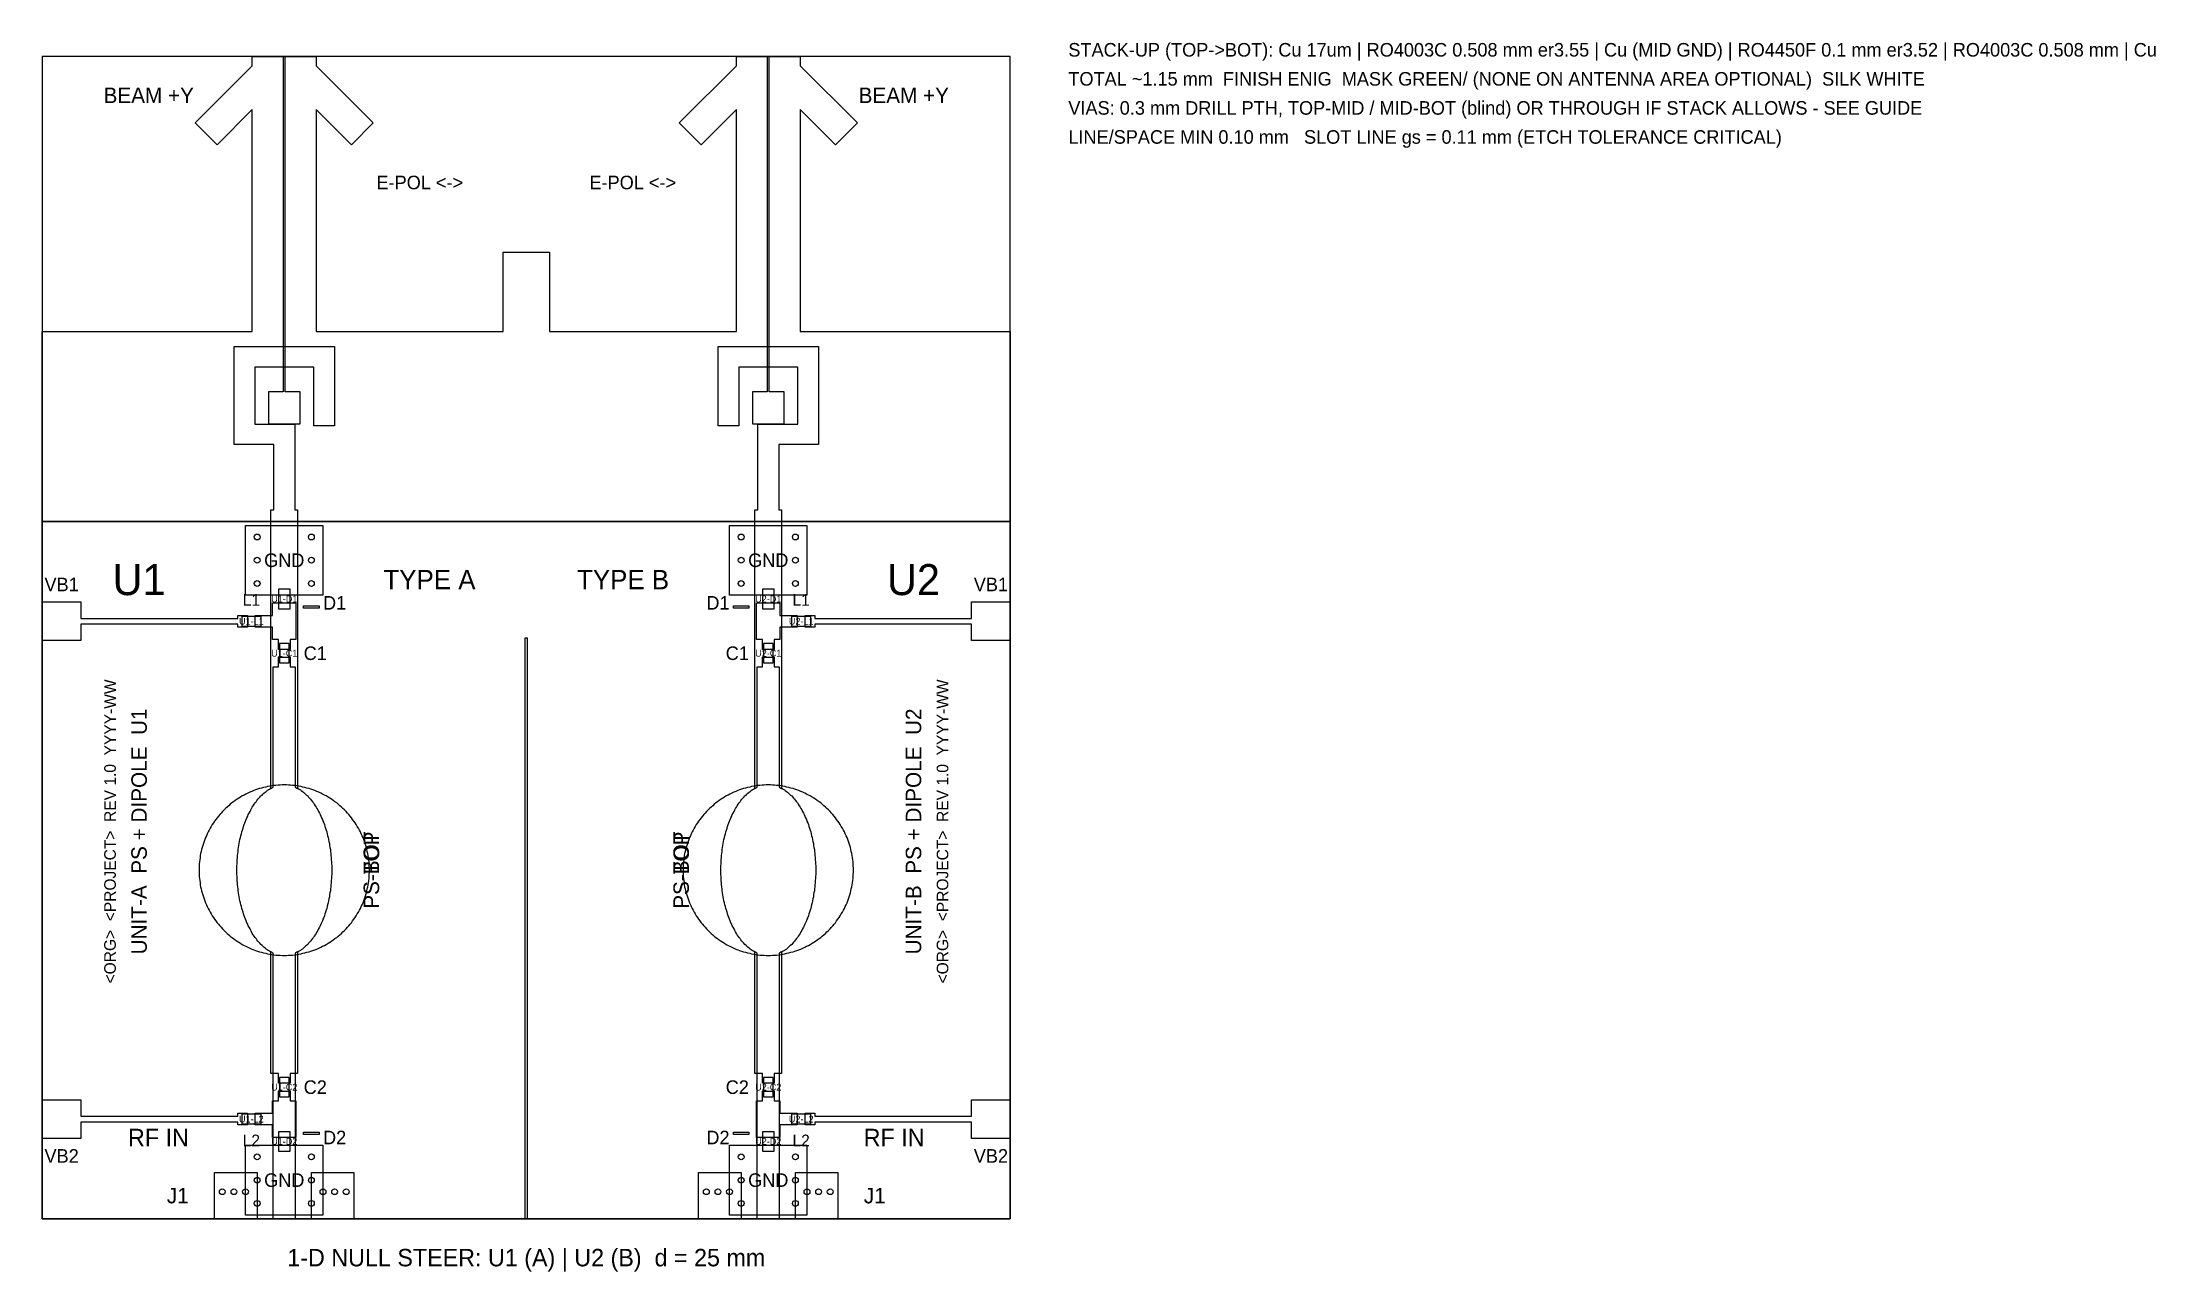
# Model space of a CAD drawing. Header units: millimetres. Extents: x -25 to 84, y -3 to 61.
import ezdxf
from ezdxf.enums import TextEntityAlignment as Align

# ---------------------------------------------------------------- set-up
doc = ezdxf.new("R2010")
doc.units = ezdxf.units.MM
for name, color, linetype in [('ASSY_BOT', 4, 'Continuous'), ('ASSY_TOP', 4, 'Continuous'), ('BOT', 5, 'Continuous'), ('FAB', 9, 'Continuous'), ('MID', 3, 'Continuous'), ('MID_CUTOUT', 3, 'Continuous'), ('OUTLINE', 7, 'Continuous'), ('PORT', 2, 'Continuous'), ('SILK_BOT', 8, 'Continuous'), ('SILK_TOP', 7, 'Continuous'), ('TOP', 1, 'Continuous'), ('VIA', 6, 'Continuous')]:
    doc.layers.add(name, color=color, linetype=linetype)

msp = doc.modelspace()

# ---------------------------------------------------------------- linework, layer by layer
at = {"layer": 'ASSY_BOT'}
for points in [[(-12.75, 6.3), (-12.25, 6.3), (-12.25, 7.3), (-12.75, 7.3)], [(12.25, 6.3), (12.75, 6.3), (12.75, 7.3), (12.25, 7.3)], [(-14.7, 4.9), (-13.7, 4.9), (-13.7, 5.4), (-14.7, 5.4)], [(-12.8, 3.5), (-12.2, 3.5), (-12.2, 4.5), (-12.8, 4.5)], [(12.2, 3.5), (12.8, 3.5), (12.8, 4.5), (12.2, 4.5)], [(13.7, 4.9), (14.7, 4.9), (14.7, 5.4), (13.7, 5.4)]]:
    msp.add_lwpolyline(points, close=True, dxfattribs=at)
at = {"layer": 'ASSY_TOP'}
for points in [[(-12.8, 31.5), (-12.2, 31.5), (-12.2, 32.5), (-12.8, 32.5)], [(12.2, 31.5), (12.8, 31.5), (12.8, 32.5), (12.2, 32.5)], [(-14.7, 30.6), (-13.7, 30.6), (-13.7, 31.1), (-14.7, 31.1)], [(13.7, 30.6), (14.7, 30.6), (14.7, 31.1), (13.7, 31.1)], [(-12.75, 28.7), (-12.25, 28.7), (-12.25, 29.7), (-12.75, 29.7)], [(12.25, 28.7), (12.75, 28.7), (12.75, 29.7), (12.25, 29.7)]]:
    msp.add_lwpolyline(points, close=True, dxfattribs=at)
at = {"layer": 'BOT'}
for points in [[(-12.8, 7.5), (-13.19, 7.5), (-13.19, 13.78), (-13.21, 13.79), (-13.27, 13.82), (-13.33, 13.86), (-13.38, 13.89), (-13.44, 13.93), (-13.49, 13.98), (-13.55, 14.02), (-13.6, 14.07), (-13.65, 14.12), (-13.71, 14.17), (-13.76, 14.23), (-13.81, 14.28), (-13.86, 14.34), (-13.91, 14.4), (-13.96, 14.47), (-14.01, 14.53), (-14.05, 14.6), (-14.1, 14.67), (-14.15, 14.74), (-14.19, 14.81), (-14.23, 14.89), (-14.27, 14.97), (-14.32, 15.05), (-14.36, 15.13), (-14.39, 15.21), (-14.43, 15.29), (-14.47, 15.38), (-14.5, 15.47), (-14.54, 15.56), (-14.57, 15.65), (-14.6, 15.74), (-14.63, 15.83), (-14.66, 15.93), (-14.69, 16.02), (-14.71, 16.12), (-14.74, 16.22), (-14.76, 16.32), (-14.79, 16.42), (-14.81, 16.52), (-14.83, 16.62), (-14.84, 16.72), (-14.86, 16.83), (-14.88, 16.93), (-14.89, 17.04), (-14.9, 17.14), (-14.91, 17.25), (-14.92, 17.35), (-14.93, 17.46), (-14.94, 17.57), (-14.94, 17.68), (-14.95, 17.78), (-14.95, 17.89), (-14.95, 18), (-14.95, 18.11), (-14.95, 18.22), (-14.94, 18.32), (-14.94, 18.43), (-14.93, 18.54), (-14.92, 18.65), (-14.91, 18.75), (-14.9, 18.86), (-14.89, 18.96), (-14.88, 19.07), (-14.86, 19.17), (-14.84, 19.28), (-14.83, 19.38), (-14.81, 19.48), (-14.79, 19.58), (-14.76, 19.68), (-14.74, 19.78), (-14.71, 19.88), (-14.69, 19.98), (-14.66, 20.07), (-14.63, 20.17), (-14.6, 20.26), (-14.57, 20.35), (-14.54, 20.44), (-14.5, 20.53), (-14.47, 20.62), (-14.43, 20.71), (-14.39, 20.79), (-14.36, 20.87), (-14.32, 20.95), (-14.27, 21.03), (-14.23, 21.11), (-14.19, 21.19), (-14.15, 21.26), (-14.1, 21.33), (-14.05, 21.4), (-14.01, 21.47), (-13.96, 21.53), (-13.91, 21.6), (-13.86, 21.66), (-13.81, 21.72), (-13.76, 21.77), (-13.71, 21.83), (-13.65, 21.88), (-13.6, 21.93), (-13.55, 21.98), (-13.49, 22.02), (-13.44, 22.07), (-13.38, 22.11), (-13.33, 22.14), (-13.27, 22.18), (-13.21, 22.21), (-13.19, 22.22), (-13.19, 35.99), (-13.19, 36), (-13.19, 36.6), (-13.04, 36.6), (-13.04, 39.97), (-15.09, 39.97), (-15.09, 40.5), (-15.09, 41.03), (-15.09, 43.97), (-15.09, 44.5), (-15.09, 45.03), (-9.91, 45.03), (-9.91, 44.5), (-9.91, 43.97), (-9.91, 40.93), (-10.98, 40.93), (-10.98, 43.97), (-14.02, 43.97), (-14.02, 41.03), (-13.04, 41.03), (-11.96, 41.03), (-11.96, 39.97), (-11.96, 36.6), (-11.81, 36.6), (-11.81, 36), (-11.81, 35.99), (-11.81, 22.22), (-11.79, 22.21), (-11.73, 22.18), (-11.67, 22.14), (-11.62, 22.11), (-11.56, 22.07), (-11.51, 22.02), (-11.45, 21.98), (-11.4, 21.93), (-11.35, 21.88), (-11.29, 21.83), (-11.24, 21.77), (-11.19, 21.72), (-11.14, 21.66), (-11.09, 21.6), (-11.04, 21.53), (-10.99, 21.47), (-10.95, 21.4), (-10.9, 21.33), (-10.85, 21.26), (-10.81, 21.19), (-10.77, 21.11), (-10.73, 21.03), (-10.68, 20.95), (-10.64, 20.87), (-10.61, 20.79), (-10.57, 20.71), (-10.53, 20.62), (-10.5, 20.53), (-10.46, 20.44), (-10.43, 20.35), (-10.4, 20.26), (-10.37, 20.17), (-10.34, 20.07), (-10.31, 19.98), (-10.29, 19.88), (-10.26, 19.78), (-10.24, 19.68), (-10.21, 19.58), (-10.19, 19.48), (-10.17, 19.38), (-10.16, 19.28), (-10.14, 19.17), (-10.12, 19.07), (-10.11, 18.96), (-10.1, 18.86), (-10.09, 18.75), (-10.08, 18.65), (-10.07, 18.54), (-10.06, 18.43), (-10.06, 18.32), (-10.05, 18.22), (-10.05, 18.11), (-10.05, 18), (-10.05, 17.89), (-10.05, 17.78), (-10.06, 17.68), (-10.06, 17.57), (-10.07, 17.46), (-10.08, 17.35), (-10.09, 17.25), (-10.1, 17.14), (-10.11, 17.04), (-10.12, 16.93), (-10.14, 16.83), (-10.16, 16.72), (-10.17, 16.62), (-10.19, 16.52), (-10.21, 16.42), (-10.24, 16.32), (-10.26, 16.22), (-10.29, 16.12), (-10.31, 16.02), (-10.34, 15.93), (-10.37, 15.83), (-10.4, 15.74), (-10.43, 15.65), (-10.46, 15.56), (-10.5, 15.47), (-10.53, 15.38), (-10.57, 15.29), (-10.61, 15.21), (-10.64, 15.13), (-10.68, 15.05), (-10.73, 14.97), (-10.77, 14.89), (-10.81, 14.81), (-10.85, 14.74), (-10.9, 14.67), (-10.95, 14.6), (-10.99, 14.53), (-11.04, 14.47), (-11.09, 14.4), (-11.14, 14.34), (-11.19, 14.28), (-11.24, 14.23), (-11.29, 14.17), (-11.35, 14.12), (-11.4, 14.07), (-11.45, 14.02), (-11.51, 13.98), (-11.56, 13.93), (-11.62, 13.89), (-11.67, 13.86), (-11.73, 13.82), (-11.79, 13.79), (-11.81, 13.78), (-11.81, 7.5), (-12.2, 7.5), (-12.2, 7), (-12.8, 7)], [(11.81, 7.5), (11.81, 13.78), (11.79, 13.79), (11.73, 13.82), (11.67, 13.86), (11.62, 13.89), (11.56, 13.93), (11.51, 13.98), (11.45, 14.02), (11.4, 14.07), (11.35, 14.12), (11.29, 14.17), (11.24, 14.23), (11.19, 14.28), (11.14, 14.34), (11.09, 14.4), (11.04, 14.47), (10.99, 14.53), (10.95, 14.6), (10.9, 14.67), (10.85, 14.74), (10.81, 14.81), (10.77, 14.89), (10.73, 14.97), (10.68, 15.05), (10.64, 15.13), (10.61, 15.21), (10.57, 15.29), (10.53, 15.38), (10.5, 15.47), (10.46, 15.56), (10.43, 15.65), (10.4, 15.74), (10.37, 15.83), (10.34, 15.93), (10.31, 16.02), (10.29, 16.12), (10.26, 16.22), (10.24, 16.32), (10.21, 16.42), (10.19, 16.52), (10.17, 16.62), (10.16, 16.72), (10.14, 16.83), (10.12, 16.93), (10.11, 17.04), (10.1, 17.14), (10.09, 17.25), (10.08, 17.35), (10.07, 17.46), (10.06, 17.57), (10.06, 17.68), (10.05, 17.78), (10.05, 17.89), (10.05, 18), (10.05, 18.11), (10.05, 18.22), (10.06, 18.32), (10.06, 18.43), (10.07, 18.54), (10.08, 18.65), (10.09, 18.75), (10.1, 18.86), (10.11, 18.96), (10.12, 19.07), (10.14, 19.17), (10.16, 19.28), (10.17, 19.38), (10.19, 19.48), (10.21, 19.58), (10.24, 19.68), (10.26, 19.78), (10.29, 19.88), (10.31, 19.98), (10.34, 20.07), (10.37, 20.17), (10.4, 20.26), (10.43, 20.35), (10.46, 20.44), (10.5, 20.53), (10.53, 20.62), (10.57, 20.71), (10.61, 20.79), (10.64, 20.87), (10.68, 20.95), (10.73, 21.03), (10.77, 21.11), (10.81, 21.19), (10.85, 21.26), (10.9, 21.33), (10.95, 21.4), (10.99, 21.47), (11.04, 21.53), (11.09, 21.6), (11.14, 21.66), (11.19, 21.72), (11.24, 21.77), (11.29, 21.83), (11.35, 21.88), (11.4, 21.93), (11.45, 21.98), (11.51, 22.02), (11.56, 22.07), (11.62, 22.11), (11.67, 22.14), (11.73, 22.18), (11.79, 22.21), (11.81, 22.22), (11.81, 35.99), (11.81, 36), (11.81, 36.6), (11.96, 36.6), (11.96, 39.97), (11.96, 41.03), (13.04, 41.03), (14.02, 41.03), (14.02, 43.97), (10.98, 43.97), (10.98, 40.93), (9.91, 40.93), (9.91, 43.97), (9.91, 44.5), (9.91, 45.03), (15.09, 45.03), (15.09, 44.5), (15.09, 43.97), (15.09, 41.03), (15.09, 40.5), (15.09, 39.97), (13.04, 39.97), (13.04, 36.6), (13.19, 36.6), (13.19, 36), (13.19, 35.99), (13.19, 22.22), (13.21, 22.21), (13.27, 22.18), (13.33, 22.14), (13.38, 22.11), (13.44, 22.07), (13.49, 22.02), (13.55, 21.98), (13.6, 21.93), (13.65, 21.88), (13.71, 21.83), (13.76, 21.77), (13.81, 21.72), (13.86, 21.66), (13.91, 21.6), (13.96, 21.53), (14.01, 21.47), (14.05, 21.4), (14.1, 21.33), (14.15, 21.26), (14.19, 21.19), (14.23, 21.11), (14.27, 21.03), (14.32, 20.95), (14.36, 20.87), (14.39, 20.79), (14.43, 20.71), (14.47, 20.62), (14.5, 20.53), (14.54, 20.44), (14.57, 20.35), (14.6, 20.26), (14.63, 20.17), (14.66, 20.07), (14.69, 19.98), (14.71, 19.88), (14.74, 19.78), (14.76, 19.68), (14.79, 19.58), (14.81, 19.48), (14.83, 19.38), (14.84, 19.28), (14.86, 19.17), (14.88, 19.07), (14.89, 18.96), (14.9, 18.86), (14.91, 18.75), (14.92, 18.65), (14.93, 18.54), (14.94, 18.43), (14.94, 18.32), (14.95, 18.22), (14.95, 18.11), (14.95, 18), (14.95, 17.89), (14.95, 17.78), (14.94, 17.68), (14.94, 17.57), (14.93, 17.46), (14.92, 17.35), (14.91, 17.25), (14.9, 17.14), (14.89, 17.04), (14.88, 16.93), (14.86, 16.83), (14.84, 16.72), (14.83, 16.62), (14.81, 16.52), (14.79, 16.42), (14.76, 16.32), (14.74, 16.22), (14.71, 16.12), (14.69, 16.02), (14.66, 15.93), (14.63, 15.83), (14.6, 15.74), (14.57, 15.65), (14.54, 15.56), (14.5, 15.47), (14.47, 15.38), (14.43, 15.29), (14.39, 15.21), (14.36, 15.13), (14.32, 15.05), (14.27, 14.97), (14.23, 14.89), (14.19, 14.81), (14.15, 14.74), (14.1, 14.67), (14.05, 14.6), (14.01, 14.53), (13.96, 14.47), (13.91, 14.4), (13.86, 14.34), (13.81, 14.28), (13.76, 14.23), (13.71, 14.17), (13.65, 14.12), (13.6, 14.07), (13.55, 14.02), (13.49, 13.98), (13.44, 13.93), (13.38, 13.89), (13.33, 13.86), (13.27, 13.82), (13.21, 13.79), (13.19, 13.78), (13.19, 7.5), (12.8, 7.5), (12.8, 7), (12.2, 7), (12.2, 7.5)], [(-13.1, 6.1), (-12.8, 6.1), (-12.8, 6.6), (-12.2, 6.6), (-12.2, 6.1), (-11.9, 6.1), (-11.9, 4.2), (-13.1, 4.2), (-13.1, 4.85), (-13.5, 4.85), (-14, 4.85), (-14, 5.45), (-13.5, 5.45), (-13.1, 5.45)], [(12.8, 6.1), (13.1, 6.1), (13.1, 5.45), (13.5, 5.45), (14, 5.45), (14, 4.85), (13.5, 4.85), (13.1, 4.85), (13.1, 4.2), (11.9, 4.2), (11.9, 6.1), (12.2, 6.1), (12.2, 6.6), (12.8, 6.6)], [(-14.4, 5.45), (-14.4, 4.85), (-14.9, 4.85), (-14.9, 5), (-23, 5), (-23, 4.15), (-25, 4.15), (-25, 6.15), (-23, 6.15), (-23, 5.3), (-14.9, 5.3), (-14.9, 5.45)], [(23, 5), (14.9, 5), (14.9, 4.85), (14.4, 4.85), (14.4, 5.45), (14.9, 5.45), (14.9, 5.3), (23, 5.3), (23, 6.15), (25, 6.15), (25, 4.15), (23, 4.15)], [(-14.5, 0.2), (-14.5, 3.8), (-10.5, 3.8), (-10.5, 0.2)], [(10.5, 3.8), (14.5, 3.8), (14.5, 0.2), (10.5, 0.2)]]:
    msp.add_lwpolyline(points, close=True, dxfattribs=at)
at = {"layer": 'MID'}
msp.add_lwpolyline([(-25, 36), (0, 36), (25, 36), (25, 0), (0, 0), (-25, 0)], close=True, dxfattribs=at)
at = {"layer": 'MID_CUTOUT'}
for points in [[(-8.11, 18.22), (-8.11, 18.32), (-8.12, 18.43), (-8.13, 18.54), (-8.15, 18.65), (-8.16, 18.75), (-8.18, 18.86), (-8.21, 18.96), (-8.23, 19.07), (-8.26, 19.17), (-8.29, 19.28), (-8.32, 19.38), (-8.36, 19.48), (-8.39, 19.58), (-8.43, 19.68), (-8.48, 19.78), (-8.52, 19.88), (-8.57, 19.98), (-8.62, 20.07), (-8.67, 20.17), (-8.73, 20.26), (-8.78, 20.35), (-8.84, 20.44), (-8.9, 20.53), (-8.97, 20.62), (-9.03, 20.71), (-9.1, 20.79), (-9.17, 20.87), (-9.24, 20.95), (-9.31, 21.03), (-9.39, 21.11), (-9.47, 21.19), (-9.55, 21.26), (-9.63, 21.33), (-9.71, 21.4), (-9.79, 21.47), (-9.88, 21.53), (-9.97, 21.6), (-10.06, 21.66), (-10.15, 21.72), (-10.24, 21.77), (-10.33, 21.83), (-10.43, 21.88), (-10.52, 21.93), (-10.62, 21.98), (-10.72, 22.02), (-10.82, 22.07), (-10.92, 22.11), (-11.02, 22.14), (-11.12, 22.18), (-11.22, 22.21), (-11.33, 22.24), (-11.43, 22.27), (-11.54, 22.29), (-11.64, 22.32), (-11.75, 22.34), (-11.85, 22.35), (-11.96, 22.37), (-12.07, 22.38), (-12.18, 22.39), (-12.28, 22.39), (-12.39, 22.4), (-12.5, 22.4), (-12.61, 22.4), (-12.72, 22.39), (-12.82, 22.39), (-12.93, 22.38), (-13.04, 22.37), (-13.15, 22.35), (-13.25, 22.34), (-13.36, 22.32), (-13.46, 22.29), (-13.57, 22.27), (-13.67, 22.24), (-13.78, 22.21), (-13.88, 22.18), (-13.98, 22.14), (-14.08, 22.11), (-14.18, 22.07), (-14.28, 22.02), (-14.38, 21.98), (-14.48, 21.93), (-14.57, 21.88), (-14.67, 21.83), (-14.76, 21.77), (-14.85, 21.72), (-14.94, 21.66), (-15.03, 21.6), (-15.12, 21.53), (-15.21, 21.47), (-15.29, 21.4), (-15.37, 21.33), (-15.45, 21.26), (-15.53, 21.19), (-15.61, 21.11), (-15.69, 21.03), (-15.76, 20.95), (-15.83, 20.87), (-15.9, 20.79), (-15.97, 20.71), (-16.03, 20.62), (-16.1, 20.53), (-16.16, 20.44), (-16.22, 20.35), (-16.27, 20.26), (-16.33, 20.17), (-16.38, 20.07), (-16.43, 19.98), (-16.48, 19.88), (-16.52, 19.78), (-16.57, 19.68), (-16.61, 19.58), (-16.64, 19.48), (-16.68, 19.38), (-16.71, 19.28), (-16.74, 19.17), (-16.77, 19.07), (-16.79, 18.96), (-16.82, 18.86), (-16.84, 18.75), (-16.85, 18.65), (-16.87, 18.54), (-16.88, 18.43), (-16.89, 18.32), (-16.89, 18.22), (-16.9, 18.11), (-16.9, 18), (-16.9, 17.89), (-16.89, 17.78), (-16.89, 17.68), (-16.88, 17.57), (-16.87, 17.46), (-16.85, 17.35), (-16.84, 17.25), (-16.82, 17.14), (-16.79, 17.04), (-16.77, 16.93), (-16.74, 16.83), (-16.71, 16.72), (-16.68, 16.62), (-16.64, 16.52), (-16.61, 16.42), (-16.57, 16.32), (-16.52, 16.22), (-16.48, 16.12), (-16.43, 16.02), (-16.38, 15.93), (-16.33, 15.83), (-16.27, 15.74), (-16.22, 15.65), (-16.16, 15.56), (-16.1, 15.47), (-16.03, 15.38), (-15.97, 15.29), (-15.9, 15.21), (-15.83, 15.13), (-15.76, 15.05), (-15.69, 14.97), (-15.61, 14.89), (-15.53, 14.81), (-15.45, 14.74), (-15.37, 14.67), (-15.29, 14.6), (-15.21, 14.53), (-15.12, 14.47), (-15.03, 14.4), (-14.94, 14.34), (-14.85, 14.28), (-14.76, 14.23), (-14.67, 14.17), (-14.57, 14.12), (-14.48, 14.07), (-14.38, 14.02), (-14.28, 13.98), (-14.18, 13.93), (-14.08, 13.89), (-13.98, 13.86), (-13.88, 13.82), (-13.78, 13.79), (-13.67, 13.76), (-13.57, 13.73), (-13.46, 13.71), (-13.36, 13.68), (-13.25, 13.66), (-13.15, 13.65), (-13.04, 13.63), (-12.93, 13.62), (-12.82, 13.61), (-12.72, 13.61), (-12.61, 13.6), (-12.5, 13.6), (-12.39, 13.6), (-12.28, 13.61), (-12.18, 13.61), (-12.07, 13.62), (-11.96, 13.63), (-11.85, 13.65), (-11.75, 13.66), (-11.64, 13.68), (-11.54, 13.71), (-11.43, 13.73), (-11.33, 13.76), (-11.22, 13.79), (-11.12, 13.82), (-11.02, 13.86), (-10.92, 13.89), (-10.82, 13.93), (-10.72, 13.98), (-10.62, 14.02), (-10.52, 14.07), (-10.43, 14.12), (-10.33, 14.17), (-10.24, 14.23), (-10.15, 14.28), (-10.06, 14.34), (-9.97, 14.4), (-9.88, 14.47), (-9.79, 14.53), (-9.71, 14.6), (-9.63, 14.67), (-9.55, 14.74), (-9.47, 14.81), (-9.39, 14.89), (-9.31, 14.97), (-9.24, 15.05), (-9.17, 15.13), (-9.1, 15.21), (-9.03, 15.29), (-8.97, 15.38), (-8.9, 15.47), (-8.84, 15.56), (-8.78, 15.65), (-8.73, 15.74), (-8.67, 15.83), (-8.62, 15.93), (-8.57, 16.02), (-8.52, 16.12), (-8.48, 16.22), (-8.43, 16.32), (-8.39, 16.42), (-8.36, 16.52), (-8.32, 16.62), (-8.29, 16.72), (-8.26, 16.83), (-8.23, 16.93), (-8.21, 17.04), (-8.18, 17.14), (-8.16, 17.25), (-8.15, 17.35), (-8.13, 17.46), (-8.12, 17.57), (-8.11, 17.68), (-8.11, 17.78), (-8.1, 17.89), (-8.1, 18), (-8.1, 18.11)], [(8.1, 18), (8.1, 17.89), (8.11, 17.78), (8.11, 17.68), (8.12, 17.57), (8.13, 17.46), (8.15, 17.35), (8.16, 17.25), (8.18, 17.14), (8.21, 17.04), (8.23, 16.93), (8.26, 16.83), (8.29, 16.72), (8.32, 16.62), (8.36, 16.52), (8.39, 16.42), (8.43, 16.32), (8.48, 16.22), (8.52, 16.12), (8.57, 16.02), (8.62, 15.93), (8.67, 15.83), (8.73, 15.74), (8.78, 15.65), (8.84, 15.56), (8.9, 15.47), (8.97, 15.38), (9.03, 15.29), (9.1, 15.21), (9.17, 15.13), (9.24, 15.05), (9.31, 14.97), (9.39, 14.89), (9.47, 14.81), (9.55, 14.74), (9.63, 14.67), (9.71, 14.6), (9.79, 14.53), (9.88, 14.47), (9.97, 14.4), (10.06, 14.34), (10.15, 14.28), (10.24, 14.23), (10.33, 14.17), (10.43, 14.12), (10.52, 14.07), (10.62, 14.02), (10.72, 13.98), (10.82, 13.93), (10.92, 13.89), (11.02, 13.86), (11.12, 13.82), (11.22, 13.79), (11.33, 13.76), (11.43, 13.73), (11.54, 13.71), (11.64, 13.68), (11.75, 13.66), (11.85, 13.65), (11.96, 13.63), (12.07, 13.62), (12.18, 13.61), (12.28, 13.61), (12.39, 13.6), (12.5, 13.6), (12.61, 13.6), (12.72, 13.61), (12.82, 13.61), (12.93, 13.62), (13.04, 13.63), (13.15, 13.65), (13.25, 13.66), (13.36, 13.68), (13.46, 13.71), (13.57, 13.73), (13.67, 13.76), (13.78, 13.79), (13.88, 13.82), (13.98, 13.86), (14.08, 13.89), (14.18, 13.93), (14.28, 13.98), (14.38, 14.02), (14.48, 14.07), (14.57, 14.12), (14.67, 14.17), (14.76, 14.23), (14.85, 14.28), (14.94, 14.34), (15.03, 14.4), (15.12, 14.47), (15.21, 14.53), (15.29, 14.6), (15.37, 14.67), (15.45, 14.74), (15.53, 14.81), (15.61, 14.89), (15.69, 14.97), (15.76, 15.05), (15.83, 15.13), (15.9, 15.21), (15.97, 15.29), (16.03, 15.38), (16.1, 15.47), (16.16, 15.56), (16.22, 15.65), (16.27, 15.74), (16.33, 15.83), (16.38, 15.93), (16.43, 16.02), (16.48, 16.12), (16.52, 16.22), (16.57, 16.32), (16.61, 16.42), (16.64, 16.52), (16.68, 16.62), (16.71, 16.72), (16.74, 16.83), (16.77, 16.93), (16.79, 17.04), (16.82, 17.14), (16.84, 17.25), (16.85, 17.35), (16.87, 17.46), (16.88, 17.57), (16.89, 17.68), (16.89, 17.78), (16.9, 17.89), (16.9, 18), (16.9, 18.11), (16.89, 18.22), (16.89, 18.32), (16.88, 18.43), (16.87, 18.54), (16.85, 18.65), (16.84, 18.75), (16.82, 18.86), (16.79, 18.96), (16.77, 19.07), (16.74, 19.17), (16.71, 19.28), (16.68, 19.38), (16.64, 19.48), (16.61, 19.58), (16.57, 19.68), (16.52, 19.78), (16.48, 19.88), (16.43, 19.98), (16.38, 20.07), (16.33, 20.17), (16.27, 20.26), (16.22, 20.35), (16.16, 20.44), (16.1, 20.53), (16.03, 20.62), (15.97, 20.71), (15.9, 20.79), (15.83, 20.87), (15.76, 20.95), (15.69, 21.03), (15.61, 21.11), (15.53, 21.19), (15.45, 21.26), (15.37, 21.33), (15.29, 21.4), (15.21, 21.47), (15.12, 21.53), (15.03, 21.6), (14.94, 21.66), (14.85, 21.72), (14.76, 21.77), (14.67, 21.83), (14.57, 21.88), (14.48, 21.93), (14.38, 21.98), (14.28, 22.02), (14.18, 22.07), (14.08, 22.11), (13.98, 22.14), (13.88, 22.18), (13.78, 22.21), (13.67, 22.24), (13.57, 22.27), (13.46, 22.29), (13.36, 22.32), (13.25, 22.34), (13.15, 22.35), (13.04, 22.37), (12.93, 22.38), (12.82, 22.39), (12.72, 22.39), (12.61, 22.4), (12.5, 22.4), (12.39, 22.4), (12.28, 22.39), (12.18, 22.39), (12.07, 22.38), (11.96, 22.37), (11.85, 22.35), (11.75, 22.34), (11.64, 22.32), (11.54, 22.29), (11.43, 22.27), (11.33, 22.24), (11.22, 22.21), (11.12, 22.18), (11.02, 22.14), (10.92, 22.11), (10.82, 22.07), (10.72, 22.02), (10.62, 21.98), (10.52, 21.93), (10.43, 21.88), (10.33, 21.83), (10.24, 21.77), (10.15, 21.72), (10.06, 21.66), (9.97, 21.6), (9.88, 21.53), (9.79, 21.47), (9.71, 21.4), (9.63, 21.33), (9.55, 21.26), (9.47, 21.19), (9.39, 21.11), (9.31, 21.03), (9.24, 20.95), (9.17, 20.87), (9.1, 20.79), (9.03, 20.71), (8.97, 20.62), (8.9, 20.53), (8.84, 20.44), (8.78, 20.35), (8.73, 20.26), (8.67, 20.17), (8.62, 20.07), (8.57, 19.98), (8.52, 19.88), (8.48, 19.78), (8.43, 19.68), (8.39, 19.58), (8.36, 19.48), (8.32, 19.38), (8.29, 19.28), (8.26, 19.17), (8.23, 19.07), (8.21, 18.96), (8.18, 18.86), (8.16, 18.75), (8.15, 18.65), (8.13, 18.54), (8.12, 18.43), (8.11, 18.32), (8.11, 18.22), (8.1, 18.11)]]:
    msp.add_lwpolyline(points, close=True, dxfattribs=at)
at = {"layer": 'OUTLINE'}
msp.add_lwpolyline([(25, 0), (25, 60), (-25, 60), (-25, 0)], close=True, dxfattribs=at)
at = {"layer": 'PORT'}
for points in [[(-13.07, 0), (-13.07, 0.02), (-11.93, 0.02), (-11.93, 0)], [(11.93, 0.02), (13.07, 0.02), (13.07, 0), (11.93, 0)]]:
    msp.add_lwpolyline(points, close=True, dxfattribs=at)
at = {"layer": 'SILK_BOT'}
for points in [[(-11.5, 4.35), (-11.5, 4.47), (-10.7, 4.47), (-10.7, 4.35)], [(10.7, 4.47), (11.5, 4.47), (11.5, 4.35), (10.7, 4.35)]]:
    msp.add_lwpolyline(points, close=True, dxfattribs=at)
at = {"layer": 'SILK_TOP'}
for points in [[(-11.5, 31.65), (-10.7, 31.65), (-10.7, 31.53), (-11.5, 31.53)], [(11.5, 31.65), (11.5, 31.53), (10.7, 31.53), (10.7, 31.65)], [(-0.05, 0), (-0.05, 30), (0.05, 30), (0.05, 0)]]:
    msp.add_lwpolyline(points, close=True, dxfattribs=at)
at = {"layer": 'TOP'}
for points in [[(-11.68, 42.7), (-12.45, 42.7), (-12.45, 45.79), (-12.45, 45.8), (-12.45, 60), (-10.85, 60), (-10.85, 59.53), (-7.9, 56.58), (-9.03, 55.45), (-10.85, 57.27), (-10.85, 45.8), (-1.2, 45.8), (-1.2, 49.9), (0, 49.9), (1.2, 49.9), (1.2, 45.8), (10.85, 45.8), (10.85, 57.27), (9.03, 55.45), (7.9, 56.58), (10.85, 59.53), (10.85, 60), (12.45, 60), (12.45, 45.8), (12.45, 45.79), (12.45, 42.7), (11.68, 42.7), (11.68, 41.05), (13.32, 41.05), (13.32, 42.7), (12.55, 42.7), (12.55, 45.79), (12.55, 45.8), (12.55, 60), (14.15, 60), (14.15, 59.53), (17.1, 56.58), (15.97, 55.45), (14.15, 57.27), (14.15, 45.8), (25, 45.8), (25, 36), (0, 36), (-25, 36), (-25, 45.8), (-14.15, 45.8), (-14.15, 57.27), (-15.97, 55.45), (-17.1, 56.58), (-14.15, 59.53), (-14.15, 60), (-12.55, 60), (-12.55, 45.8), (-12.55, 45.79), (-12.55, 42.7), (-13.32, 42.7), (-13.32, 41.05), (-11.68, 41.05)], [(-14.5, 35.8), (-10.5, 35.8), (-10.5, 32.2), (-14.5, 32.2)], [(14.5, 35.8), (14.5, 32.2), (10.5, 32.2), (10.5, 35.8)], [(-14.4, 31.15), (-14.4, 30.55), (-14.9, 30.55), (-14.9, 30.7), (-23, 30.7), (-23, 29.85), (-25, 29.85), (-25, 31.85), (-23, 31.85), (-23, 31), (-14.9, 31), (-14.9, 31.15)], [(-12.8, 29.4), (-12.8, 29.9), (-13.1, 29.9), (-13.1, 30.55), (-13.5, 30.55), (-14, 30.55), (-14, 31.15), (-13.5, 31.15), (-13.1, 31.15), (-13.1, 31.8), (-11.9, 31.8), (-11.9, 29.9), (-12.2, 29.9), (-12.2, 29.4)], [(11.9, 29.9), (11.9, 31.8), (13.1, 31.8), (13.1, 31.15), (13.5, 31.15), (14, 31.15), (14, 30.55), (13.5, 30.55), (13.1, 30.55), (13.1, 29.9), (12.8, 29.9), (12.8, 29.4), (12.2, 29.4), (12.2, 29.9)], [(23, 31.85), (25, 31.85), (25, 29.85), (23, 29.85), (23, 30.7), (14.9, 30.7), (14.9, 30.55), (14.4, 30.55), (14.4, 31.15), (14.9, 31.15), (14.9, 31), (23, 31)], [(-13.15, 13.76), (-13.21, 13.79), (-13.27, 13.82), (-13.33, 13.86), (-13.38, 13.89), (-13.44, 13.93), (-13.49, 13.98), (-13.55, 14.02), (-13.6, 14.07), (-13.65, 14.12), (-13.71, 14.17), (-13.76, 14.23), (-13.81, 14.28), (-13.86, 14.34), (-13.91, 14.4), (-13.96, 14.47), (-14.01, 14.53), (-14.05, 14.6), (-14.1, 14.67), (-14.15, 14.74), (-14.19, 14.81), (-14.23, 14.89), (-14.27, 14.97), (-14.32, 15.05), (-14.36, 15.13), (-14.39, 15.21), (-14.43, 15.29), (-14.47, 15.38), (-14.5, 15.47), (-14.54, 15.56), (-14.57, 15.65), (-14.6, 15.74), (-14.63, 15.83), (-14.66, 15.93), (-14.69, 16.02), (-14.71, 16.12), (-14.74, 16.22), (-14.76, 16.32), (-14.79, 16.42), (-14.81, 16.52), (-14.83, 16.62), (-14.84, 16.72), (-14.86, 16.83), (-14.88, 16.93), (-14.89, 17.04), (-14.9, 17.14), (-14.91, 17.25), (-14.92, 17.35), (-14.93, 17.46), (-14.94, 17.57), (-14.94, 17.68), (-14.95, 17.78), (-14.95, 17.89), (-14.95, 18), (-14.95, 18.11), (-14.95, 18.22), (-14.94, 18.32), (-14.94, 18.43), (-14.93, 18.54), (-14.92, 18.65), (-14.91, 18.75), (-14.9, 18.86), (-14.89, 18.96), (-14.88, 19.07), (-14.86, 19.17), (-14.84, 19.28), (-14.83, 19.38), (-14.81, 19.48), (-14.79, 19.58), (-14.76, 19.68), (-14.74, 19.78), (-14.71, 19.88), (-14.69, 19.98), (-14.66, 20.07), (-14.63, 20.17), (-14.6, 20.26), (-14.57, 20.35), (-14.54, 20.44), (-14.5, 20.53), (-14.47, 20.62), (-14.43, 20.71), (-14.39, 20.79), (-14.36, 20.87), (-14.32, 20.95), (-14.27, 21.03), (-14.23, 21.11), (-14.19, 21.19), (-14.15, 21.26), (-14.1, 21.33), (-14.05, 21.4), (-14.01, 21.47), (-13.96, 21.53), (-13.91, 21.6), (-13.86, 21.66), (-13.81, 21.72), (-13.76, 21.77), (-13.71, 21.83), (-13.65, 21.88), (-13.6, 21.93), (-13.55, 21.98), (-13.49, 22.02), (-13.44, 22.07), (-13.38, 22.11), (-13.33, 22.14), (-13.27, 22.18), (-13.21, 22.21), (-13.15, 22.24), (-13.1, 22.27), (-13.07, 22.28), (-13.07, 28.5), (-12.8, 28.5), (-12.8, 29), (-12.2, 29), (-12.2, 28.5), (-11.93, 28.5), (-11.93, 22.28), (-11.9, 22.27), (-11.85, 22.24), (-11.79, 22.21), (-11.73, 22.18), (-11.67, 22.14), (-11.62, 22.11), (-11.56, 22.07), (-11.51, 22.02), (-11.45, 21.98), (-11.4, 21.93), (-11.35, 21.88), (-11.29, 21.83), (-11.24, 21.77), (-11.19, 21.72), (-11.14, 21.66), (-11.09, 21.6), (-11.04, 21.53), (-10.99, 21.47), (-10.95, 21.4), (-10.9, 21.33), (-10.85, 21.26), (-10.81, 21.19), (-10.77, 21.11), (-10.73, 21.03), (-10.68, 20.95), (-10.64, 20.87), (-10.61, 20.79), (-10.57, 20.71), (-10.53, 20.62), (-10.5, 20.53), (-10.46, 20.44), (-10.43, 20.35), (-10.4, 20.26), (-10.37, 20.17), (-10.34, 20.07), (-10.31, 19.98), (-10.29, 19.88), (-10.26, 19.78), (-10.24, 19.68), (-10.21, 19.58), (-10.19, 19.48), (-10.17, 19.38), (-10.16, 19.28), (-10.14, 19.17), (-10.12, 19.07), (-10.11, 18.96), (-10.1, 18.86), (-10.09, 18.75), (-10.08, 18.65), (-10.07, 18.54), (-10.06, 18.43), (-10.06, 18.32), (-10.05, 18.22), (-10.05, 18.11), (-10.05, 18), (-10.05, 17.89), (-10.05, 17.78), (-10.06, 17.68), (-10.06, 17.57), (-10.07, 17.46), (-10.08, 17.35), (-10.09, 17.25), (-10.1, 17.14), (-10.11, 17.04), (-10.12, 16.93), (-10.14, 16.83), (-10.16, 16.72), (-10.17, 16.62), (-10.19, 16.52), (-10.21, 16.42), (-10.24, 16.32), (-10.26, 16.22), (-10.29, 16.12), (-10.31, 16.02), (-10.34, 15.93), (-10.37, 15.83), (-10.4, 15.74), (-10.43, 15.65), (-10.46, 15.56), (-10.5, 15.47), (-10.53, 15.38), (-10.57, 15.29), (-10.61, 15.21), (-10.64, 15.13), (-10.68, 15.05), (-10.73, 14.97), (-10.77, 14.89), (-10.81, 14.81), (-10.85, 14.74), (-10.9, 14.67), (-10.95, 14.6), (-10.99, 14.53), (-11.04, 14.47), (-11.09, 14.4), (-11.14, 14.34), (-11.19, 14.28), (-11.24, 14.23), (-11.29, 14.17), (-11.35, 14.12), (-11.4, 14.07), (-11.45, 14.02), (-11.51, 13.98), (-11.56, 13.93), (-11.62, 13.89), (-11.67, 13.86), (-11.73, 13.82), (-11.79, 13.79), (-11.85, 13.76), (-11.9, 13.73), (-11.93, 13.72), (-11.93, 0), (-13.07, 0), (-13.07, 13.72), (-13.1, 13.73)], [(11.73, 13.82), (11.67, 13.86), (11.62, 13.89), (11.56, 13.93), (11.51, 13.98), (11.45, 14.02), (11.4, 14.07), (11.35, 14.12), (11.29, 14.17), (11.24, 14.23), (11.19, 14.28), (11.14, 14.34), (11.09, 14.4), (11.04, 14.47), (10.99, 14.53), (10.95, 14.6), (10.9, 14.67), (10.85, 14.74), (10.81, 14.81), (10.77, 14.89), (10.73, 14.97), (10.68, 15.05), (10.64, 15.13), (10.61, 15.21), (10.57, 15.29), (10.53, 15.38), (10.5, 15.47), (10.46, 15.56), (10.43, 15.65), (10.4, 15.74), (10.37, 15.83), (10.34, 15.93), (10.31, 16.02), (10.29, 16.12), (10.26, 16.22), (10.24, 16.32), (10.21, 16.42), (10.19, 16.52), (10.17, 16.62), (10.16, 16.72), (10.14, 16.83), (10.12, 16.93), (10.11, 17.04), (10.1, 17.14), (10.09, 17.25), (10.08, 17.35), (10.07, 17.46), (10.06, 17.57), (10.06, 17.68), (10.05, 17.78), (10.05, 17.89), (10.05, 18), (10.05, 18.11), (10.05, 18.22), (10.06, 18.32), (10.06, 18.43), (10.07, 18.54), (10.08, 18.65), (10.09, 18.75), (10.1, 18.86), (10.11, 18.96), (10.12, 19.07), (10.14, 19.17), (10.16, 19.28), (10.17, 19.38), (10.19, 19.48), (10.21, 19.58), (10.24, 19.68), (10.26, 19.78), (10.29, 19.88), (10.31, 19.98), (10.34, 20.07), (10.37, 20.17), (10.4, 20.26), (10.43, 20.35), (10.46, 20.44), (10.5, 20.53), (10.53, 20.62), (10.57, 20.71), (10.61, 20.79), (10.64, 20.87), (10.68, 20.95), (10.73, 21.03), (10.77, 21.11), (10.81, 21.19), (10.85, 21.26), (10.9, 21.33), (10.95, 21.4), (10.99, 21.47), (11.04, 21.53), (11.09, 21.6), (11.14, 21.66), (11.19, 21.72), (11.24, 21.77), (11.29, 21.83), (11.35, 21.88), (11.4, 21.93), (11.45, 21.98), (11.51, 22.02), (11.56, 22.07), (11.62, 22.11), (11.67, 22.14), (11.73, 22.18), (11.79, 22.21), (11.85, 22.24), (11.9, 22.27), (11.93, 22.28), (11.93, 28.5), (12.2, 28.5), (12.2, 29), (12.8, 29), (12.8, 28.5), (13.07, 28.5), (13.07, 22.28), (13.1, 22.27), (13.15, 22.24), (13.21, 22.21), (13.27, 22.18), (13.33, 22.14), (13.38, 22.11), (13.44, 22.07), (13.49, 22.02), (13.55, 21.98), (13.6, 21.93), (13.65, 21.88), (13.71, 21.83), (13.76, 21.77), (13.81, 21.72), (13.86, 21.66), (13.91, 21.6), (13.96, 21.53), (14.01, 21.47), (14.05, 21.4), (14.1, 21.33), (14.15, 21.26), (14.19, 21.19), (14.23, 21.11), (14.27, 21.03), (14.32, 20.95), (14.36, 20.87), (14.39, 20.79), (14.43, 20.71), (14.47, 20.62), (14.5, 20.53), (14.54, 20.44), (14.57, 20.35), (14.6, 20.26), (14.63, 20.17), (14.66, 20.07), (14.69, 19.98), (14.71, 19.88), (14.74, 19.78), (14.76, 19.68), (14.79, 19.58), (14.81, 19.48), (14.83, 19.38), (14.84, 19.28), (14.86, 19.17), (14.88, 19.07), (14.89, 18.96), (14.9, 18.86), (14.91, 18.75), (14.92, 18.65), (14.93, 18.54), (14.94, 18.43), (14.94, 18.32), (14.95, 18.22), (14.95, 18.11), (14.95, 18), (14.95, 17.89), (14.95, 17.78), (14.94, 17.68), (14.94, 17.57), (14.93, 17.46), (14.92, 17.35), (14.91, 17.25), (14.9, 17.14), (14.89, 17.04), (14.88, 16.93), (14.86, 16.83), (14.84, 16.72), (14.83, 16.62), (14.81, 16.52), (14.79, 16.42), (14.76, 16.32), (14.74, 16.22), (14.71, 16.12), (14.69, 16.02), (14.66, 15.93), (14.63, 15.83), (14.6, 15.74), (14.57, 15.65), (14.54, 15.56), (14.5, 15.47), (14.47, 15.38), (14.43, 15.29), (14.39, 15.21), (14.36, 15.13), (14.32, 15.05), (14.27, 14.97), (14.23, 14.89), (14.19, 14.81), (14.15, 14.74), (14.1, 14.67), (14.05, 14.6), (14.01, 14.53), (13.96, 14.47), (13.91, 14.4), (13.86, 14.34), (13.81, 14.28), (13.76, 14.23), (13.71, 14.17), (13.65, 14.12), (13.6, 14.07), (13.55, 14.02), (13.49, 13.98), (13.44, 13.93), (13.38, 13.89), (13.33, 13.86), (13.27, 13.82), (13.21, 13.79), (13.15, 13.76), (13.1, 13.73), (13.07, 13.72), (13.07, 0), (11.93, 0), (11.93, 13.72), (11.9, 13.73), (11.85, 13.76), (11.79, 13.79)], [(-16.1, 0), (-16.1, 2.4), (-13.9, 2.4), (-13.9, 0)], [(-11.1, 0), (-11.1, 2.4), (-8.9, 2.4), (-8.9, 0)], [(8.9, 2.4), (11.1, 2.4), (11.1, 0), (8.9, 0)], [(13.9, 2.4), (16.1, 2.4), (16.1, 0), (13.9, 0)]]:
    msp.add_lwpolyline(points, close=True, dxfattribs=at)
at = {"layer": 'VIA'}
for centre in [(-13.9, 35.2), (-11.1, 35.2), (11.1, 35.2), (13.9, 35.2), (-13.9, 34), (-11.1, 34), (11.1, 34), (13.9, 34), (-13.9, 32.8), (-11.1, 32.8), (11.1, 32.8), (13.9, 32.8), (-13.9, 3.2), (-11.1, 3.2), (11.1, 3.2), (13.9, 3.2), (-15.7, 1.4), (-15.1, 1.4), (-14.5, 1.4), (-13.9, 2), (-11.1, 2), (-10.5, 1.4), (-9.9, 1.4), (-9.3, 1.4), (9.3, 1.4), (9.9, 1.4), (10.5, 1.4), (11.1, 2), (13.9, 2), (14.5, 1.4), (15.1, 1.4), (15.7, 1.4), (-13.9, 0.8), (-11.1, 0.8), (11.1, 0.8), (13.9, 0.8)]:
    msp.add_circle(centre, 0.15, dxfattribs=at)

# ---------------------------------------------------------------- texts
at = {"layer": 'ASSY_BOT'}
for s, p in [('U1-C2', (-12.5, 6.8)), ('U2-C2', (12.5, 6.8)), ('U1-L2', (-14.2, 5.15)), ('U2-L2', (14.2, 5.15)), ('U1-D2', (-12.5, 4)), ('U2-D2', (12.5, 4))]:
    msp.add_text(s, height=0.35, dxfattribs=at).set_placement(p, align=Align.MIDDLE_CENTER)
at = {"layer": 'ASSY_TOP'}
for s, p in [('U1-D1', (-12.5, 32)), ('U2-D1', (12.5, 32)), ('U1-L1', (-14.2, 30.85)), ('U2-L1', (14.2, 30.85)), ('U1-C1', (-12.5, 29.2)), ('U2-C1', (12.5, 29.2))]:
    msp.add_text(s, height=0.35, dxfattribs=at).set_placement(p, align=Align.MIDDLE_CENTER)
at = {"layer": 'FAB'}
for s, p in [('STACK-UP (TOP->BOT): Cu 17um | RO4003C 0.508 mm er3.55 | Cu (MID GND) | RO4450F 0.1 mm er3.52 | RO4003C 0.508 mm | Cu', (28, 60)), ('TOTAL ~1.15 mm  FINISH ENIG  MASK GREEN/ (NONE ON ANTENNA AREA OPTIONAL)  SILK WHITE', (28, 58.5)), ('VIAS: 0.3 mm DRILL PTH, TOP-MID / MID-BOT (blind) OR THROUGH IF STACK ALLOWS - SEE GUIDE', (28, 57)), ('LINE/SPACE MIN 0.10 mm   SLOT LINE gs = 0.11 mm (ETCH TOLERANCE CRITICAL)', (28, 55.5))]:
    msp.add_text(s, height=0.7, dxfattribs=at).set_placement(p)
at = {"layer": 'SILK_BOT'}
for s, height, p in [('<ORG>  <PROJECT>  REV 1.0  YYYY-WW', 0.6, (-21.5, 20)), ('<ORG>  <PROJECT>  REV 1.0  YYYY-WW', 0.6, (21.5, 20)), ('UNIT-A  PS + DIPOLE  U1', 0.8, (-20, 20)), ('UNIT-B  PS + DIPOLE  U2', 0.8, (20, 20)), ('PS-BOT', 0.8, (-8, 18)), ('PS-BOT', 0.8, (8, 18))]:
    msp.add_text(s, height=height, rotation=90, dxfattribs=at).set_placement(p, align=Align.MIDDLE_CENTER)
for s, height, p in [('C2', 0.7, (-10.9, 6.8)), ('C2', 0.7, (10.9, 6.8)), ('D2', 0.7, (-9.9, 4.2)), ('D2', 0.7, (9.9, 4.2)), ('VB2', 0.7, (-24, 3.25)), ('L2', 0.6, (-14.2, 4.05)), ('L2', 0.6, (14.2, 4.05)), ('VB2', 0.7, (24, 3.25)), ('GND', 0.7, (-12.5, 2)), ('GND', 0.7, (12.5, 2))]:
    msp.add_text(s, height=height, dxfattribs=at).set_placement(p, align=Align.MIDDLE_CENTER)
at = {"layer": 'SILK_TOP'}
for s, height, p in [('BEAM +Y', 0.8, (-19.5, 58)), ('BEAM +Y', 0.8, (19.5, 58)), ('E-POL <->', 0.7, (-5.5, 53.5)), ('E-POL <->', 0.7, (5.5, 53.5)), ('GND', 0.7, (-12.5, 34)), ('GND', 0.7, (12.5, 34)), ('VB1', 0.7, (-24, 32.75)), ('U1', 1.6, (-20, 33)), ('TYPE A', 1, (-5, 33)), ('TYPE B', 1, (5, 33)), ('U2', 1.6, (20, 33)), ('VB1', 0.7, (24, 32.75)), ('L1', 0.6, (-14.2, 31.95)), ('D1', 0.7, (-9.9, 31.8)), ('D1', 0.7, (9.9, 31.8)), ('L1', 0.6, (14.2, 31.95)), ('C1', 0.7, (-10.9, 29.2)), ('C1', 0.7, (10.9, 29.2)), ('RF IN', 0.9, (-19, 4.2)), ('RF IN', 0.9, (19, 4.2)), ('J1', 0.8, (-18, 1.2)), ('J1', 0.8, (18, 1.2)), ('1-D NULL STEER: U1 (A) | U2 (B)  d = 25 mm', 0.9, (0, -2))]:
    msp.add_text(s, height=height, dxfattribs=at).set_placement(p, align=Align.MIDDLE_CENTER)
for p in [(-8, 18), (8, 18)]:
    msp.add_text('PS-TOP', height=0.8, rotation=90, dxfattribs=at).set_placement(p, align=Align.MIDDLE_CENTER)

doc.saveas('drawing.dxf')
